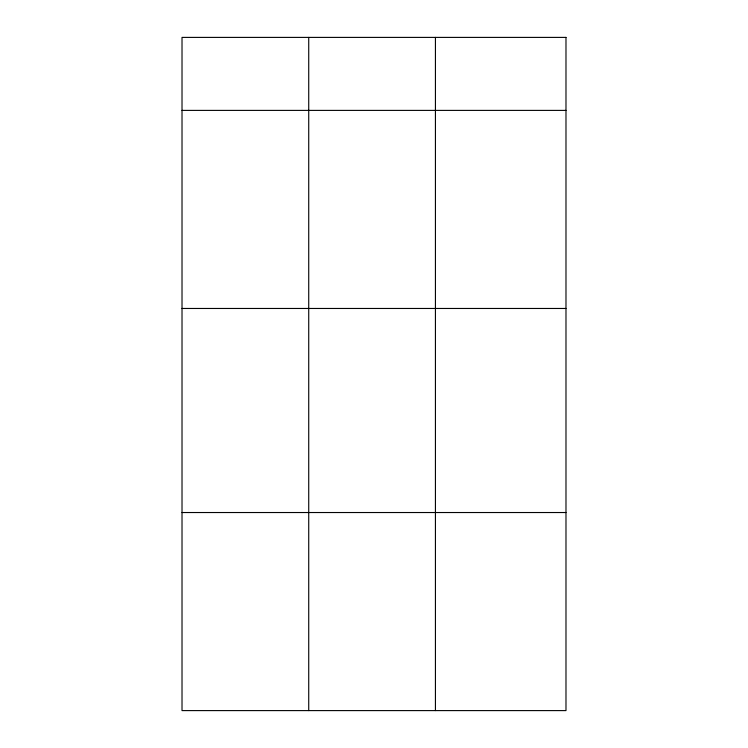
<?xml version="1.0" encoding="UTF-8"?>
<svg xmlns="http://www.w3.org/2000/svg" width="748" height="748" viewBox="0 0 748 748"><rect width="100%" height="100%" fill="white"/><g stroke="black" fill="none" stroke-linecap="round" stroke-linejoin="round"><path stroke-width="1.12" d="M182.016 110.395L565.984 110.395M182.016 308.466L565.984 308.466M182.016 512.53L565.984 512.53M435.43 37.4L435.43 710.6M308.728 37.4L308.728 710.6M565.984 37.4L182.016 37.4L182.016 710.6L565.984 710.6L565.984 37.4"/></g></svg>
